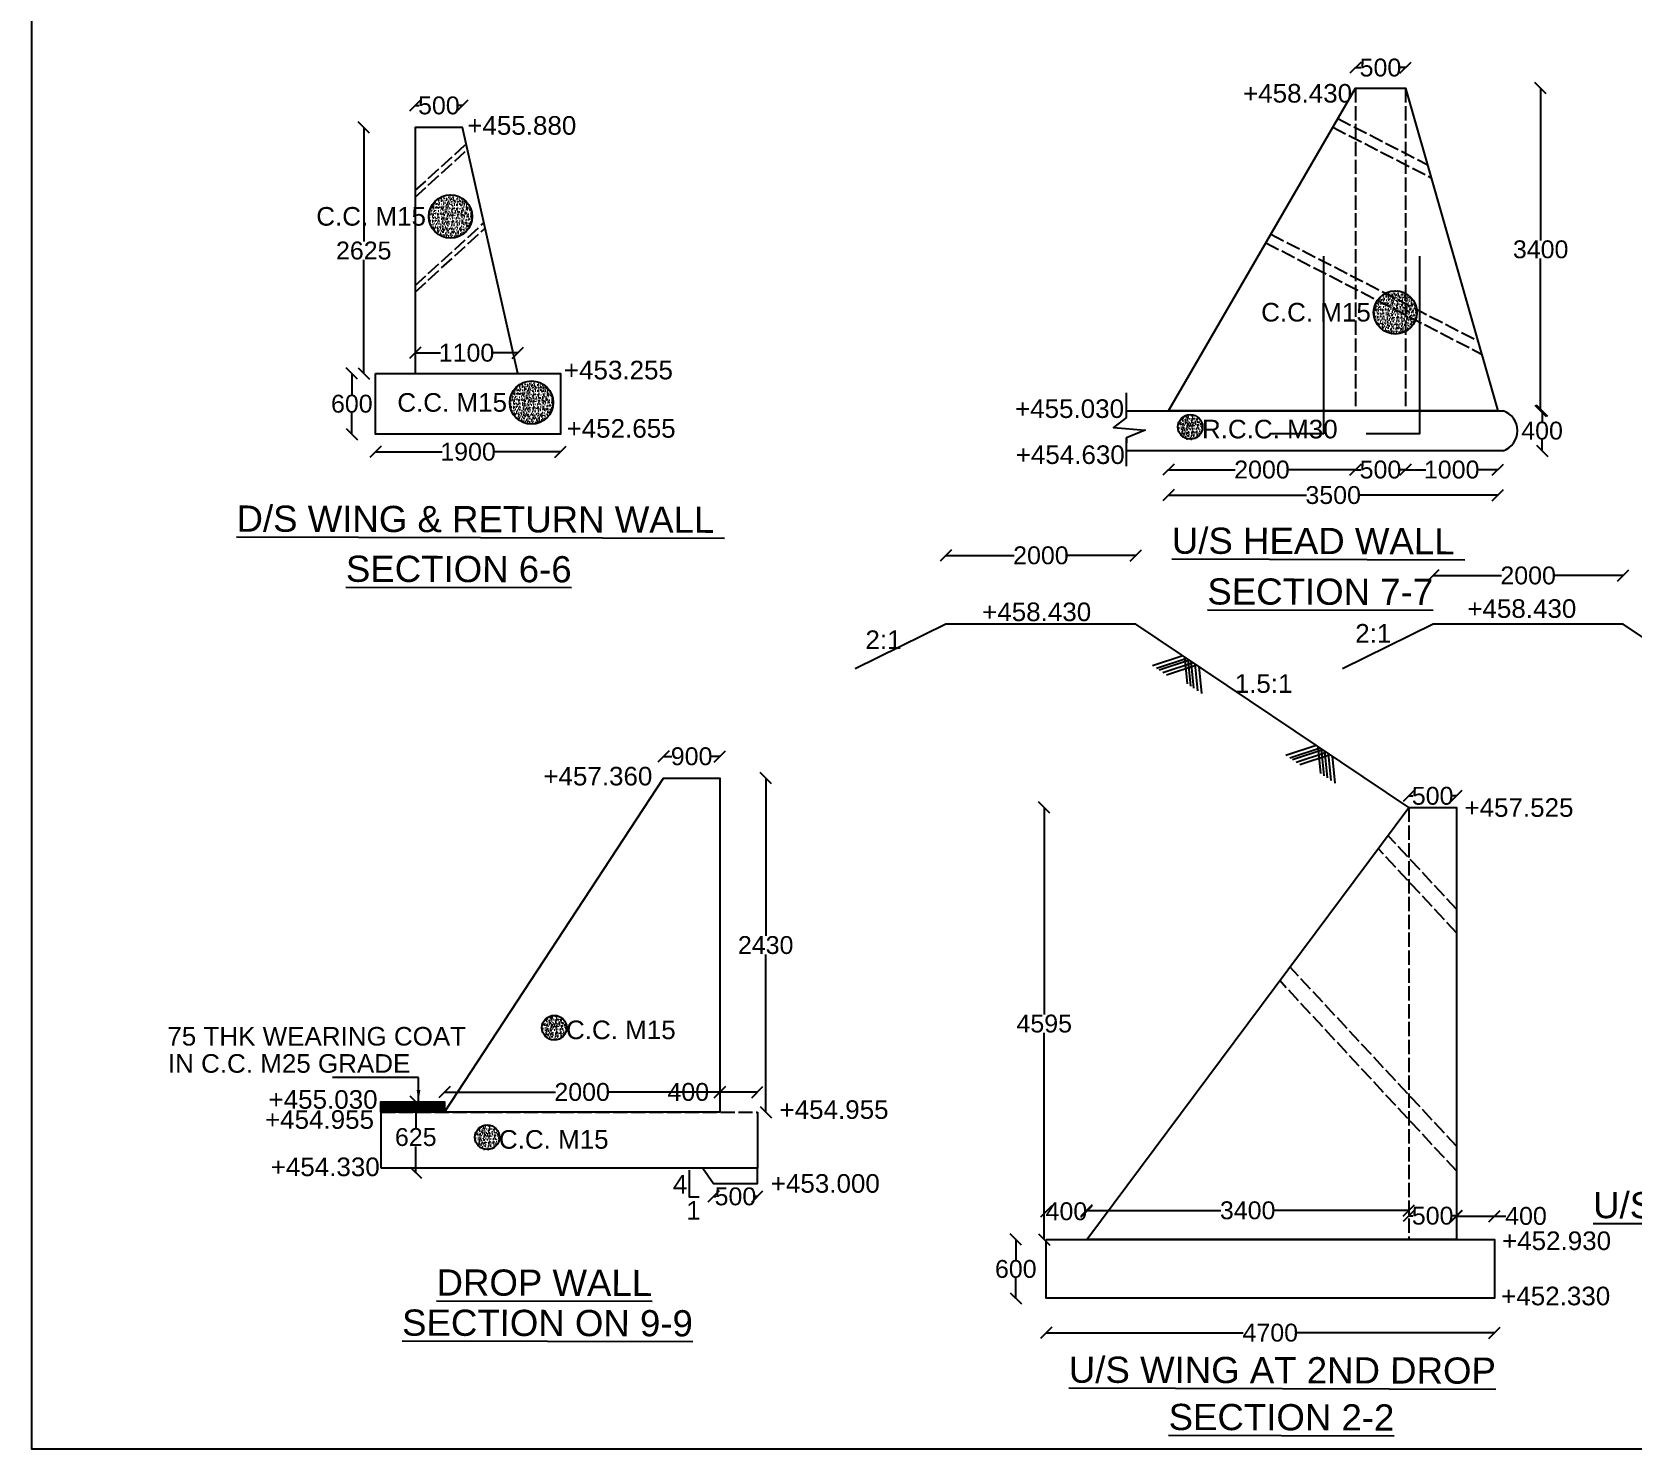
# Model space of a CAD drawing. Header units: millimetres. Extents: x 5124 to 6568637, y 2311 to 91879094.
# Drawn here: x 3721569 to 3734995, y 45938941 to 45950838 of the extents above; entities that cross this region are included whole.
import ezdxf

# ---------------------------------------------------------------- set-up
doc = ezdxf.new("R2010")
doc.units = ezdxf.units.MM
doc.header["$MEASUREMENT"] = 0
doc.linetypes.add('ACAD_ISO02W100', pattern=[15, 12, -3])
for name, color, linetype in [('DIMENSION', 7, 'Continuous'), ('DRAWING', 7, 'Continuous'), ('TEXT', 7, 'Continuous')]:
    doc.layers.add(name, color=color, linetype=linetype)
doc.styles.get("Standard").update_dxf_attribs({"font": 'arial.ttf', "height": 150})
doc.dimstyles.get("Standard").update_dxf_attribs({"dimtxt": 200, "dimasz": 110, "dimexe": 0.18, "dimexo": 0.0625, "dimgap": 0.09, "dimtad": 0, "dimtih": 1, "dimtoh": 1, "dimdec": 0, "dimzin": 0, "dimdsep": 46, "dimtxsty": 'Standard', "dimblk": 'OBLIQUE', "dimcen": 0.09, "dimse1": 1, "dimse2": 1, "dimadec": 0, "dimazin": 0, "dimtfac": 1, "dimtdec": 0, "dimtofl": 0, "dimtmove": 0, "dimatfit": 3, "dimfxl": 1, "dimtolj": 1, "dimtzin": 0, "dimarcsym": 0})

# ---------------------------------------------------------------- blocks, each defined once
blk = doc.blocks.new('_Oblique')
at = {"color": 0, "linetype": 'ByBlock', "lineweight": -2}
blk.add_line((-0.5, -0.5), (0.5, 0.5), dxfattribs=at)
blk = doc.blocks.new('*D87')
at = {"layer": 'Defpoints', "color": 0}
for p in [(3725184, 45950220), (3724785, 45950035), (3725184, 45950035)]:
    blk.add_point(p, dxfattribs=at)
at = {"layer": 'DIMENSION', "color": 0, "lineweight": -2}
for p, q in [((3724785, 45950220), (3724819, 45950220)), ((3725184, 45950220), (3725150, 45950220))]:
    blk.add_line(p, q, dxfattribs=at)
at = {"layer": 'DIMENSION', "color": 0, "lineweight": -2, "xscale": 95, "yscale": 95, "zscale": 95, "rotation": 180}
blk.add_blockref('_Oblique', (3724785, 45950220), dxfattribs=at)
at = {"layer": 'DIMENSION', "color": 0, "lineweight": -2, "xscale": 95, "yscale": 95, "zscale": 95}
blk.add_blockref('_Oblique', (3725184, 45950220), dxfattribs=at)
at = {"layer": 'DIMENSION', "color": 0, "insert": (3724985, 45950220), "char_height": 150, "attachment_point": 5}
blk.add_mtext('\\A1;500', dxfattribs=at)
blk = doc.blocks.new('*D88')
at = {"layer": 'Defpoints', "color": 0}
for p in [(3724785, 45950035), (3724354, 45947970), (3724785, 45947970)]:
    blk.add_point(p, dxfattribs=at)
at = {"layer": 'DIMENSION', "color": 0, "lineweight": -2}
for p, q in [((3724354, 45950035), (3724354, 45949079)), ((3724354, 45947970), (3724354, 45948926))]:
    blk.add_line(p, q, dxfattribs=at)
at = {"layer": 'DIMENSION', "color": 0, "lineweight": -2, "xscale": 95, "yscale": 95, "zscale": 95}
for p, rotation in [((3724354, 45950035), 90), ((3724354, 45947970), 270)]:
    blk.add_blockref('_Oblique', p, dxfattribs=dict(at, rotation=rotation))
at = {"layer": 'DIMENSION', "color": 0, "insert": (3724354, 45949002), "char_height": 150, "attachment_point": 5}
blk.add_mtext('\\A1;2625', dxfattribs=at)
blk = doc.blocks.new('*D89')
at = {"layer": 'Defpoints', "color": 0}
for p in [(3724454, 45947970), (3724254, 45947462), (3724454, 45947462)]:
    blk.add_point(p, dxfattribs=at)
at = {"layer": 'DIMENSION', "color": 0, "lineweight": -2}
for p, q in [((3724254, 45947970), (3724254, 45947793)), ((3724254, 45947462), (3724254, 45947639))]:
    blk.add_line(p, q, dxfattribs=at)
at = {"layer": 'DIMENSION', "color": 0, "lineweight": -2, "xscale": 95, "yscale": 95, "zscale": 95}
for p, rotation in [((3724254, 45947970), 90), ((3724254, 45947462), 270)]:
    blk.add_blockref('_Oblique', p, dxfattribs=dict(at, rotation=rotation))
at = {"layer": 'DIMENSION', "color": 0, "insert": (3724254, 45947716), "char_height": 150, "attachment_point": 5}
blk.add_mtext('\\A1;600', dxfattribs=at)
blk = doc.blocks.new('*D90')
at = {"layer": 'Defpoints', "color": 0}
for p in [(3724454, 45947462), (3726007, 45947462), (3726007, 45947313)]:
    blk.add_point(p, dxfattribs=at)
at = {"layer": 'DIMENSION', "color": 0, "lineweight": -2}
for p, q in [((3724454, 45947313), (3725014, 45947313)), ((3726007, 45947313), (3725447, 45947313))]:
    blk.add_line(p, q, dxfattribs=at)
at = {"layer": 'DIMENSION', "color": 0, "lineweight": -2, "xscale": 95, "yscale": 95, "zscale": 95, "rotation": 180}
blk.add_blockref('_Oblique', (3724454, 45947313), dxfattribs=at)
at = {"layer": 'DIMENSION', "color": 0, "lineweight": -2, "xscale": 95, "yscale": 95, "zscale": 95}
blk.add_blockref('_Oblique', (3726007, 45947313), dxfattribs=at)
at = {"layer": 'DIMENSION', "color": 0, "insert": (3725230, 45947313), "char_height": 150, "attachment_point": 5}
blk.add_mtext('\\A1;1900', dxfattribs=at)
blk = doc.blocks.new('*D91')
at = {"layer": 'Defpoints', "color": 0}
for p in [(3725648, 45948144), (3724785, 45947970), (3725648, 45947970)]:
    blk.add_point(p, dxfattribs=at)
at = {"layer": 'DIMENSION', "color": 0, "lineweight": -2}
for p, q in [((3724785, 45948144), (3725000, 45948144)), ((3725648, 45948144), (3725434, 45948144))]:
    blk.add_line(p, q, dxfattribs=at)
at = {"layer": 'DIMENSION', "color": 0, "lineweight": -2, "xscale": 95, "yscale": 95, "zscale": 95, "rotation": 180}
blk.add_blockref('_Oblique', (3724785, 45948144), dxfattribs=at)
at = {"layer": 'DIMENSION', "color": 0, "lineweight": -2, "xscale": 95, "yscale": 95, "zscale": 95}
blk.add_blockref('_Oblique', (3725648, 45948144), dxfattribs=at)
at = {"layer": 'DIMENSION', "color": 0, "insert": (3725217, 45948144), "char_height": 150, "attachment_point": 5}
blk.add_mtext('\\A1;1100', dxfattribs=at)
blk = doc.blocks.new('*D92')
at = {"layer": 'Defpoints', "color": 0}
for p in [(3731110, 45947658), (3732682, 45947658), (3732682, 45947163)]:
    blk.add_point(p, dxfattribs=at)
at = {"layer": 'DIMENSION', "color": 0, "lineweight": -2}
for p, q in [((3731110, 45947163), (3731671, 45947163)), ((3732682, 45947163), (3732121, 45947163))]:
    blk.add_line(p, q, dxfattribs=at)
at = {"layer": 'DIMENSION', "color": 0, "lineweight": -2, "xscale": 95, "yscale": 95, "zscale": 95, "rotation": 180}
blk.add_blockref('_Oblique', (3731110, 45947163), dxfattribs=at)
at = {"layer": 'DIMENSION', "color": 0, "lineweight": -2, "xscale": 95, "yscale": 95, "zscale": 95}
blk.add_blockref('_Oblique', (3732682, 45947163), dxfattribs=at)
at = {"layer": 'DIMENSION', "color": 0, "insert": (3731896, 45947163), "char_height": 150, "attachment_point": 5}
blk.add_mtext('\\A1;2000', dxfattribs=at)
blk = doc.blocks.new('*D93')
at = {"layer": 'Defpoints', "color": 0}
for p in [(3732682, 45947658), (3733100, 45947658), (3733100, 45947163)]:
    blk.add_point(p, dxfattribs=at)
at = {"layer": 'DIMENSION', "color": 0, "lineweight": -2}
for p, q in [((3732682, 45947163), (3732726, 45947163)), ((3733100, 45947163), (3733057, 45947163))]:
    blk.add_line(p, q, dxfattribs=at)
at = {"layer": 'DIMENSION', "color": 0, "lineweight": -2, "xscale": 95, "yscale": 95, "zscale": 95, "rotation": 180}
blk.add_blockref('_Oblique', (3732682, 45947163), dxfattribs=at)
at = {"layer": 'DIMENSION', "color": 0, "lineweight": -2, "xscale": 95, "yscale": 95, "zscale": 95}
blk.add_blockref('_Oblique', (3733100, 45947163), dxfattribs=at)
at = {"layer": 'DIMENSION', "color": 0, "insert": (3732891, 45947163), "char_height": 150, "attachment_point": 5}
blk.add_mtext('\\A1;500', dxfattribs=at)
blk = doc.blocks.new('*D94')
at = {"layer": 'Defpoints', "color": 0}
for p in [(3733100, 45947658), (3733877, 45947658), (3733877, 45947163)]:
    blk.add_point(p, dxfattribs=at)
at = {"layer": 'DIMENSION', "color": 0, "lineweight": -2}
for p, q in [((3733100, 45947163), (3733272, 45947163)), ((3733877, 45947163), (3733705, 45947163))]:
    blk.add_line(p, q, dxfattribs=at)
at = {"layer": 'DIMENSION', "color": 0, "lineweight": -2, "xscale": 95, "yscale": 95, "zscale": 95, "rotation": 180}
blk.add_blockref('_Oblique', (3733100, 45947163), dxfattribs=at)
at = {"layer": 'DIMENSION', "color": 0, "lineweight": -2, "xscale": 95, "yscale": 95, "zscale": 95}
blk.add_blockref('_Oblique', (3733877, 45947163), dxfattribs=at)
at = {"layer": 'DIMENSION', "color": 0, "insert": (3733489, 45947163), "char_height": 150, "attachment_point": 5}
blk.add_mtext('\\A1;1000', dxfattribs=at)
blk = doc.blocks.new('*D95')
at = {"layer": 'Defpoints', "color": 0}
for p in [(3731110, 45947658), (3733877, 45947658), (3733877, 45946949)]:
    blk.add_point(p, dxfattribs=at)
at = {"layer": 'DIMENSION', "color": 0, "lineweight": -2}
for p, q in [((3731110, 45946949), (3732270, 45946949)), ((3733877, 45946949), (3732717, 45946949))]:
    blk.add_line(p, q, dxfattribs=at)
at = {"layer": 'DIMENSION', "color": 0, "lineweight": -2, "xscale": 95, "yscale": 95, "zscale": 95, "rotation": 180}
blk.add_blockref('_Oblique', (3731110, 45946949), dxfattribs=at)
at = {"layer": 'DIMENSION', "color": 0, "lineweight": -2, "xscale": 95, "yscale": 95, "zscale": 95}
blk.add_blockref('_Oblique', (3733877, 45946949), dxfattribs=at)
at = {"layer": 'DIMENSION', "color": 0, "insert": (3732494, 45946949), "char_height": 150, "attachment_point": 5}
blk.add_mtext('\\A1;3500', dxfattribs=at)
blk = doc.blocks.new('*D96')
at = {"layer": 'Defpoints', "color": 0}
for p in [(3733920, 45947658), (3733920, 45947321), (3734248, 45947321)]:
    blk.add_point(p, dxfattribs=at)
at = {"layer": 'DIMENSION', "color": 0, "lineweight": -2}
for p, q in [((3734248, 45947658), (3734248, 45947566)), ((3734248, 45947321), (3734248, 45947413))]:
    blk.add_line(p, q, dxfattribs=at)
at = {"layer": 'DIMENSION', "color": 0, "lineweight": -2, "xscale": 95, "yscale": 95, "zscale": 95}
for p, rotation in [((3734248, 45947658), 90), ((3734248, 45947321), 270)]:
    blk.add_blockref('_Oblique', p, dxfattribs=dict(at, rotation=rotation))
at = {"layer": 'DIMENSION', "color": 0, "insert": (3734248, 45947490), "char_height": 150, "attachment_point": 5}
blk.add_mtext('\\A1;400', dxfattribs=at)
blk = doc.blocks.new('*D97')
at = {"layer": 'Defpoints', "color": 0}
for p in [(3733100, 45950365), (3734236, 45950365), (3733920, 45947658)]:
    blk.add_point(p, dxfattribs=at)
at = {"layer": 'DIMENSION', "color": 0, "lineweight": -2}
for p, q in [((3734236, 45950365), (3734236, 45949088)), ((3734236, 45947658), (3734236, 45948935))]:
    blk.add_line(p, q, dxfattribs=at)
at = {"layer": 'DIMENSION', "color": 0, "lineweight": -2, "xscale": 95, "yscale": 95, "zscale": 95}
for p, rotation in [((3734236, 45950365), 90), ((3734236, 45947658), 270)]:
    blk.add_blockref('_Oblique', p, dxfattribs=dict(at, rotation=rotation))
at = {"layer": 'DIMENSION', "color": 0, "insert": (3734236, 45949012), "char_height": 150, "attachment_point": 5}
blk.add_mtext('\\A1;3400', dxfattribs=at)
blk = doc.blocks.new('*D98')
at = {"layer": 'Defpoints', "color": 0}
for p in [(3733100, 45950538), (3732682, 45950365), (3733100, 45950365)]:
    blk.add_point(p, dxfattribs=at)
at = {"layer": 'DIMENSION', "color": 0, "lineweight": -2}
for p, q in [((3732682, 45950538), (3732726, 45950538)), ((3733100, 45950538), (3733057, 45950538))]:
    blk.add_line(p, q, dxfattribs=at)
at = {"layer": 'DIMENSION', "color": 0, "lineweight": -2, "xscale": 95, "yscale": 95, "zscale": 95, "rotation": 180}
blk.add_blockref('_Oblique', (3732682, 45950538), dxfattribs=at)
at = {"layer": 'DIMENSION', "color": 0, "lineweight": -2, "xscale": 95, "yscale": 95, "zscale": 95}
blk.add_blockref('_Oblique', (3733100, 45950538), dxfattribs=at)
at = {"layer": 'DIMENSION', "color": 0, "insert": (3732891, 45950538), "char_height": 150, "attachment_point": 5}
blk.add_mtext('\\A1;500', dxfattribs=at)
blk = doc.blocks.new('*D106')
at = {"layer": 'Defpoints', "color": 0}
for p in [(3726871, 45944756), (3726871, 45944573), (3727343, 45944573)]:
    blk.add_point(p, dxfattribs=at)
at = {"layer": 'DIMENSION', "color": 0, "lineweight": -2}
for p, q in [((3726871, 45944756), (3726941, 45944756)), ((3727343, 45944756), (3727272, 45944756))]:
    blk.add_line(p, q, dxfattribs=at)
at = {"layer": 'DIMENSION', "color": 0, "lineweight": -2, "xscale": 95, "yscale": 95, "zscale": 95, "rotation": 180}
blk.add_blockref('_Oblique', (3726871, 45944756), dxfattribs=at)
at = {"layer": 'DIMENSION', "color": 0, "lineweight": -2, "xscale": 95, "yscale": 95, "zscale": 95}
blk.add_blockref('_Oblique', (3727343, 45944756), dxfattribs=at)
at = {"layer": 'DIMENSION', "color": 0, "insert": (3727107, 45944756), "char_height": 150, "attachment_point": 5}
blk.add_mtext('\\A1;900', dxfattribs=at)
blk = doc.blocks.new('*D107')
at = {"layer": 'Defpoints', "color": 0}
for p in [(3724766, 45941857), (3724791, 45941261), (3724791, 45941261)]:
    blk.add_point(p, dxfattribs=at)
at = {"layer": 'DIMENSION', "color": 0, "lineweight": -2}
for p, q in [((3724791, 45941857), (3724791, 45941635)), ((3724791, 45941261), (3724791, 45941482))]:
    blk.add_line(p, q, dxfattribs=at)
at = {"layer": 'DIMENSION', "color": 0, "lineweight": -2, "xscale": 95, "yscale": 95, "zscale": 95}
for p, rotation in [((3724791, 45941857), 90), ((3724791, 45941261), 270)]:
    blk.add_blockref('_Oblique', p, dxfattribs=dict(at, rotation=rotation))
at = {"layer": 'DIMENSION', "color": 0, "insert": (3724791, 45941559), "char_height": 150, "attachment_point": 5}
blk.add_mtext('\\A1;625', dxfattribs=at)
blk = doc.blocks.new('*D108')
at = {"layer": 'Defpoints', "color": 0}
for p in [(3727343, 45941938), (3725033, 45941769), (3727343, 45941769)]:
    blk.add_point(p, dxfattribs=at)
at = {"layer": 'DIMENSION', "color": 0, "lineweight": -2}
for p, q in [((3725033, 45941938), (3725963, 45941938)), ((3727343, 45941938), (3726413, 45941938))]:
    blk.add_line(p, q, dxfattribs=at)
at = {"layer": 'DIMENSION', "color": 0, "lineweight": -2, "xscale": 95, "yscale": 95, "zscale": 95, "rotation": 180}
blk.add_blockref('_Oblique', (3725033, 45941938), dxfattribs=at)
at = {"layer": 'DIMENSION', "color": 0, "lineweight": -2, "xscale": 95, "yscale": 95, "zscale": 95}
blk.add_blockref('_Oblique', (3727343, 45941938), dxfattribs=at)
at = {"layer": 'DIMENSION', "color": 0, "insert": (3726188, 45941938), "char_height": 150, "attachment_point": 5}
blk.add_mtext('\\A1;2000', dxfattribs=at)
blk = doc.blocks.new('*D109')
at = {"layer": 'Defpoints', "color": 0}
for p in [(3727343, 45941938), (3727343, 45941769), (3727659, 45941769)]:
    blk.add_point(p, dxfattribs=at)
at = {"layer": 'DIMENSION', "color": 0, "lineweight": -2}
for p, q in [((3727343, 45941938), (3727248, 45941938)), ((3727659, 45941938), (3727343, 45941938))]:
    blk.add_line(p, q, dxfattribs=at)
at = {"layer": 'DIMENSION', "color": 0, "lineweight": -2, "xscale": 95, "yscale": 95, "zscale": 95, "rotation": 180}
blk.add_blockref('_Oblique', (3727343, 45941938), dxfattribs=at)
at = {"layer": 'DIMENSION', "color": 0, "lineweight": -2, "xscale": 95, "yscale": 95, "zscale": 95}
blk.add_blockref('_Oblique', (3727659, 45941938), dxfattribs=at)
at = {"layer": 'DIMENSION', "color": 0, "insert": (3727079, 45941938), "char_height": 150, "attachment_point": 5}
blk.add_mtext('\\A1;400', dxfattribs=at)
blk = doc.blocks.new('*D110')
at = {"layer": 'Defpoints', "color": 0}
for p in [(3727291, 45941171), (3727659, 45941171), (3727659, 45941061)]:
    blk.add_point(p, dxfattribs=at)
at = {"layer": 'DIMENSION', "color": 0, "lineweight": -2}
for p, q in [((3727291, 45941061), (3727310, 45941061)), ((3727659, 45941061), (3727641, 45941061))]:
    blk.add_line(p, q, dxfattribs=at)
at = {"layer": 'DIMENSION', "color": 0, "lineweight": -2, "xscale": 95, "yscale": 95, "zscale": 95, "rotation": 180}
blk.add_blockref('_Oblique', (3727291, 45941061), dxfattribs=at)
at = {"layer": 'DIMENSION', "color": 0, "lineweight": -2, "xscale": 95, "yscale": 95, "zscale": 95}
blk.add_blockref('_Oblique', (3727659, 45941061), dxfattribs=at)
at = {"layer": 'DIMENSION', "color": 0, "insert": (3727475, 45941061), "char_height": 150, "attachment_point": 5}
blk.add_mtext('\\A1;500', dxfattribs=at)
blk = doc.blocks.new('*D111')
at = {"layer": 'Defpoints', "color": 0}
for p in [(3727343, 45944573), (3727343, 45941769), (3727729, 45941769)]:
    blk.add_point(p, dxfattribs=at)
at = {"layer": 'DIMENSION', "color": 0, "lineweight": -2}
for p, q in [((3727729, 45944573), (3727729, 45943248)), ((3727729, 45941769), (3727729, 45943094))]:
    blk.add_line(p, q, dxfattribs=at)
at = {"layer": 'DIMENSION', "color": 0, "lineweight": -2, "xscale": 95, "yscale": 95, "zscale": 95}
for p, rotation in [((3727729, 45944573), 90), ((3727729, 45941769), 270)]:
    blk.add_blockref('_Oblique', p, dxfattribs=dict(at, rotation=rotation))
at = {"layer": 'DIMENSION', "color": 0, "insert": (3727729, 45943171), "char_height": 150, "attachment_point": 5}
blk.add_mtext('\\A1;2430', dxfattribs=at)
blk = doc.blocks.new('*D112')
at = {"layer": 'Defpoints', "color": 0}
for p in [(3729829, 45940699), (3730083, 45940699), (3730083, 45940206)]:
    blk.add_point(p, dxfattribs=at)
at = {"layer": 'DIMENSION', "color": 0, "lineweight": -2}
for p, q in [((3729829, 45940699), (3729829, 45940529)), ((3729829, 45940206), (3729829, 45940376))]:
    blk.add_line(p, q, dxfattribs=at)
at = {"layer": 'DIMENSION', "color": 0, "lineweight": -2, "xscale": 95, "yscale": 95, "zscale": 95}
for p, rotation in [((3729829, 45940699), 90), ((3729829, 45940206), 270)]:
    blk.add_blockref('_Oblique', p, dxfattribs=dict(at, rotation=rotation))
at = {"layer": 'DIMENSION', "color": 0, "insert": (3729829, 45940452), "char_height": 150, "attachment_point": 5}
blk.add_mtext('\\A1;600', dxfattribs=at)
blk = doc.blocks.new('*D113')
at = {"layer": 'Defpoints', "color": 0}
for p in [(3730083, 45940936), (3730083, 45940699), (3730424, 45940699)]:
    blk.add_point(p, dxfattribs=at)
at = {"layer": 'DIMENSION', "color": 0, "lineweight": -2}
for p, q in [((3730083, 45940936), (3730085, 45940936)), ((3730424, 45940936), (3730422, 45940936))]:
    blk.add_line(p, q, dxfattribs=at)
at = {"layer": 'DIMENSION', "color": 0, "lineweight": -2, "xscale": 95, "yscale": 95, "zscale": 95, "rotation": 180}
blk.add_blockref('_Oblique', (3730083, 45940936), dxfattribs=at)
at = {"layer": 'DIMENSION', "color": 0, "lineweight": -2, "xscale": 95, "yscale": 95, "zscale": 95}
blk.add_blockref('_Oblique', (3730424, 45940936), dxfattribs=at)
at = {"layer": 'DIMENSION', "color": 0, "insert": (3730254, 45940936), "char_height": 150, "attachment_point": 5}
blk.add_mtext('\\A1;400', dxfattribs=at)
blk = doc.blocks.new('*D114')
at = {"layer": 'Defpoints', "color": 0}
for p in [(3733128, 45940944), (3730424, 45940699), (3733128, 45940699)]:
    blk.add_point(p, dxfattribs=at)
at = {"layer": 'DIMENSION', "color": 0, "lineweight": -2}
for p, q in [((3730424, 45940944), (3731552, 45940944)), ((3733128, 45940944), (3732000, 45940944))]:
    blk.add_line(p, q, dxfattribs=at)
at = {"layer": 'DIMENSION', "color": 0, "lineweight": -2, "xscale": 95, "yscale": 95, "zscale": 95, "rotation": 180}
blk.add_blockref('_Oblique', (3730424, 45940944), dxfattribs=at)
at = {"layer": 'DIMENSION', "color": 0, "lineweight": -2, "xscale": 95, "yscale": 95, "zscale": 95}
blk.add_blockref('_Oblique', (3733128, 45940944), dxfattribs=at)
at = {"layer": 'DIMENSION', "color": 0, "insert": (3731776, 45940944), "char_height": 150, "attachment_point": 5}
blk.add_mtext('\\A1;3400', dxfattribs=at)
blk = doc.blocks.new('*D115')
at = {"layer": 'Defpoints', "color": 0}
for p in [(3733530, 45940899), (3733128, 45940699), (3733530, 45940699)]:
    blk.add_point(p, dxfattribs=at)
at = {"layer": 'DIMENSION', "color": 0, "lineweight": -2}
for p, q in [((3733128, 45940899), (3733163, 45940899)), ((3733530, 45940899), (3733494, 45940899))]:
    blk.add_line(p, q, dxfattribs=at)
at = {"layer": 'DIMENSION', "color": 0, "lineweight": -2, "xscale": 95, "yscale": 95, "zscale": 95, "rotation": 180}
blk.add_blockref('_Oblique', (3733128, 45940899), dxfattribs=at)
at = {"layer": 'DIMENSION', "color": 0, "lineweight": -2, "xscale": 95, "yscale": 95, "zscale": 95}
blk.add_blockref('_Oblique', (3733530, 45940899), dxfattribs=at)
at = {"layer": 'DIMENSION', "color": 0, "insert": (3733329, 45940899), "char_height": 150, "attachment_point": 5}
blk.add_mtext('\\A1;500', dxfattribs=at)
blk = doc.blocks.new('*D116')
at = {"layer": 'Defpoints', "color": 0}
for p in [(3733849, 45940897), (3733530, 45940699), (3733849, 45940699)]:
    blk.add_point(p, dxfattribs=at)
at = {"layer": 'DIMENSION', "color": 0, "lineweight": -2}
for p, q in [((3733530, 45940897), (3733849, 45940897)), ((3733849, 45940897), (3733944, 45940897))]:
    blk.add_line(p, q, dxfattribs=at)
at = {"layer": 'DIMENSION', "color": 0, "lineweight": -2, "xscale": 95, "yscale": 95, "zscale": 95, "rotation": 180}
blk.add_blockref('_Oblique', (3733530, 45940897), dxfattribs=at)
at = {"layer": 'DIMENSION', "color": 0, "lineweight": -2, "xscale": 95, "yscale": 95, "zscale": 95}
blk.add_blockref('_Oblique', (3733849, 45940897), dxfattribs=at)
at = {"layer": 'DIMENSION', "color": 0, "insert": (3734113, 45940897), "char_height": 150, "attachment_point": 5}
blk.add_mtext('\\A1;400', dxfattribs=at)
blk = doc.blocks.new('*D117')
at = {"layer": 'Defpoints', "color": 0}
for p in [(3733530, 45944424), (3733128, 45944326), (3733530, 45944326)]:
    blk.add_point(p, dxfattribs=at)
at = {"layer": 'DIMENSION', "color": 0, "lineweight": -2}
for p, q in [((3733128, 45944424), (3733163, 45944424)), ((3733530, 45944424), (3733494, 45944424))]:
    blk.add_line(p, q, dxfattribs=at)
at = {"layer": 'DIMENSION', "color": 0, "lineweight": -2, "xscale": 95, "yscale": 95, "zscale": 95, "rotation": 180}
blk.add_blockref('_Oblique', (3733128, 45944424), dxfattribs=at)
at = {"layer": 'DIMENSION', "color": 0, "lineweight": -2, "xscale": 95, "yscale": 95, "zscale": 95}
blk.add_blockref('_Oblique', (3733530, 45944424), dxfattribs=at)
at = {"layer": 'DIMENSION', "color": 0, "insert": (3733329, 45944424), "char_height": 150, "attachment_point": 5}
blk.add_mtext('\\A1;500', dxfattribs=at)
blk = doc.blocks.new('*D118')
at = {"layer": 'Defpoints', "color": 0}
for p in [(3730838, 45946443), (3729242, 45945865), (3730838, 45945865)]:
    blk.add_point(p, dxfattribs=at)
at = {"layer": 'DIMENSION', "color": 0, "lineweight": -2}
for p, q in [((3729242, 45946443), (3729815, 45946443)), ((3730838, 45946443), (3730265, 45946443))]:
    blk.add_line(p, q, dxfattribs=at)
at = {"layer": 'DIMENSION', "color": 0, "lineweight": -2, "xscale": 95, "yscale": 95, "zscale": 95, "rotation": 180}
blk.add_blockref('_Oblique', (3729242, 45946443), dxfattribs=at)
at = {"layer": 'DIMENSION', "color": 0, "lineweight": -2, "xscale": 95, "yscale": 95, "zscale": 95}
blk.add_blockref('_Oblique', (3730838, 45946443), dxfattribs=at)
at = {"layer": 'DIMENSION', "color": 0, "insert": (3730040, 45946443), "char_height": 150, "attachment_point": 5}
blk.add_mtext('\\A1;2000', dxfattribs=at)
blk = doc.blocks.new('*D119')
at = {"layer": 'Defpoints', "color": 0}
for p in [(3734929, 45946274), (3733333, 45945865), (3734929, 45945865)]:
    blk.add_point(p, dxfattribs=at)
at = {"layer": 'DIMENSION', "color": 0, "lineweight": -2}
for p, q in [((3733333, 45946274), (3733906, 45946274)), ((3734929, 45946274), (3734356, 45946274))]:
    blk.add_line(p, q, dxfattribs=at)
at = {"layer": 'DIMENSION', "color": 0, "lineweight": -2, "xscale": 95, "yscale": 95, "zscale": 95, "rotation": 180}
blk.add_blockref('_Oblique', (3733333, 45946274), dxfattribs=at)
at = {"layer": 'DIMENSION', "color": 0, "lineweight": -2, "xscale": 95, "yscale": 95, "zscale": 95}
blk.add_blockref('_Oblique', (3734929, 45946274), dxfattribs=at)
at = {"layer": 'DIMENSION', "color": 0, "insert": (3734131, 45946274), "char_height": 150, "attachment_point": 5}
blk.add_mtext('\\A1;2000', dxfattribs=at)
blk = doc.blocks.new('*D127')
at = {"layer": 'Defpoints', "color": 0}
for p in [(3730068, 45944326), (3733128, 45944326), (3730083, 45940699)]:
    blk.add_point(p, dxfattribs=at)
at = {"layer": 'DIMENSION', "color": 0, "lineweight": -2}
for p, q in [((3730068, 45944326), (3730068, 45942589)), ((3730068, 45940699), (3730068, 45942436))]:
    blk.add_line(p, q, dxfattribs=at)
at = {"layer": 'DIMENSION', "color": 0, "lineweight": -2, "xscale": 95, "yscale": 95, "zscale": 95}
for p, rotation in [((3730068, 45944326), 90), ((3730068, 45940699), 270)]:
    blk.add_blockref('_Oblique', p, dxfattribs=dict(at, rotation=rotation))
at = {"layer": 'DIMENSION', "color": 0, "insert": (3730068, 45942512), "char_height": 150, "attachment_point": 5}
blk.add_mtext('\\A1;4595', dxfattribs=at)
blk = doc.blocks.new('*D134')
at = {"layer": 'Defpoints', "color": 0}
for p in [(3730083, 45940206), (3733849, 45940206), (3733849, 45939917)]:
    blk.add_point(p, dxfattribs=at)
at = {"layer": 'DIMENSION', "color": 0, "lineweight": -2}
for p, q in [((3730083, 45939917), (3731739, 45939917)), ((3733849, 45939917), (3732193, 45939917))]:
    blk.add_line(p, q, dxfattribs=at)
at = {"layer": 'DIMENSION', "color": 0, "lineweight": -2, "xscale": 95, "yscale": 95, "zscale": 95, "rotation": 180}
blk.add_blockref('_Oblique', (3730083, 45939917), dxfattribs=at)
at = {"layer": 'DIMENSION', "color": 0, "lineweight": -2, "xscale": 95, "yscale": 95, "zscale": 95}
blk.add_blockref('_Oblique', (3733849, 45939917), dxfattribs=at)
at = {"layer": 'DIMENSION', "color": 0, "insert": (3731966, 45939917), "char_height": 150, "attachment_point": 5}
blk.add_mtext('\\A1;4700', dxfattribs=at)

msp = doc.modelspace()

# ---------------------------------------------------------------- hatches: boundary and pattern name
at = {"layer": 'DRAWING'}
h = msp.add_hatch(dxfattribs=at)
h.set_pattern_fill('AR-CONC,_O', color=256, scale=7.806132)
h.set_pattern_definition([(50, (1043859.948, 10071751.663), (55.99027325, -4.898514193), [5.85459865, -64.40058511]), (355, (1043859.95, 10071751.663), (-10.8311116, 58.7171073), [4.68367892, -51.520468085]), (100.4514, (1043864.614, 10071751.255), (45.15920324, 53.81855746), [4.97564307, -54.73207546]), (46.1842, (1043859.95, 10071767.275), (83.31023998, -12.92063196), [8.78189797, -96.60087766]), (96.6356, (1043866.89, 10071766.2), (72.96100014, 76.04092224), [7.46346484, -82.09810008]), (351.1842, (1043859.95, 10071767.275), (72.96094078, 76.04097923), [7.02551838, -77.28070213]), (21, (1043867.754, 10071763.37), (46.59534959, -31.42896016), [5.85459865, -64.40058511]), (326, (1043867.754, 10071763.37), (18.99351484, 56.60616629), [4.68367892, -51.520468085]), (71.4514, (1043871.637, 10071760.753), (65.588883515, 25.17715479), [4.97564307, -54.73207546]), (37.5, (1043859.948, 10071751.663), (0.9492143, 25.986132079), [0, -50.895977563, 0, -52.301081238, 0, -51.715621373]), (7.5, (1043859.948, 10071751.663), (20.535554103, 30.788296991), [0, -29.819422437, 0, -49.725057833, 0, -19.710482108]), (327.5, (1043842.54, 10071751.663), (41.670881494, -1.760662954), [0, -19.51532882, 0, -60.88782592, 0, -80.793461315]), (317.5, (1043834.734, 10071751.663), (45.524279432, 7.814326587), [0, -25.369927466, 0, -40.435761315, 0, -57.37506673])])
h.paths.add_polyline_path([(3724900.5, 45949288.5, 1.0000006), (3725264.3, 45949288.5, 1)])
h = msp.add_hatch(dxfattribs=at)
h.set_pattern_fill('AR-CONC,_O', color=256, scale=7.806132)
h.set_pattern_definition([(50, (1051793.36, 10070946.756), (55.99027325, -4.898514193), [5.85459865, -64.40058511]), (355, (1051793.36, 10070946.756), (-10.8311116, 58.7171073), [4.68367892, -51.520468085]), (100.4514, (1051798.026, 10070946.35), (45.15920324, 53.81855746), [4.97564307, -54.73207546]), (46.1842, (1051793.36, 10070962.37), (83.31023998, -12.92063196), [8.78189797, -96.60087766]), (96.6356, (1051800.3, 10070961.29), (72.96100014, 76.04092224), [7.46346484, -82.09810008]), (351.1842, (1051793.36, 10070962.37), (72.96094078, 76.04097923), [7.02551838, -77.28070213]), (21, (1051801.167, 10070958.466), (46.59534959, -31.42896016), [5.85459865, -64.40058511]), (326, (1051801.167, 10070958.466), (18.99351484, 56.60616629), [4.68367892, -51.520468085]), (71.4514, (1051805.05, 10070955.846), (65.588883515, 25.17715479), [4.97564307, -54.73207546]), (37.5, (1051793.36, 10070946.756), (0.9492143, 25.986132079), [0, -50.895977563, 0, -52.301081238, 0, -51.715621373]), (7.5, (1051793.36, 10070946.756), (20.535554103, 30.788296991), [0, -29.819422437, 0, -49.725057833, 0, -19.710482108]), (327.5, (1051775.953, 10070946.756), (41.670881494, -1.760662954), [0, -19.51532882, 0, -60.88782592, 0, -80.793461315]), (317.5, (1051768.147, 10070946.756), (45.524279432, 7.814326587), [0, -25.369927466, 0, -40.435761315, 0, -57.37506673])])
h.paths.add_polyline_path([(3732833.9, 45948483.6, 1.0000006), (3733197.7, 45948483.6, 1)])
h = msp.add_hatch(dxfattribs=at)
h.set_pattern_fill('AR-CONC,_O', color=256, scale=7.806132)
h.set_pattern_definition([(50, (1044540.415, 10070189.264), (55.99027325, -4.898514193), [5.85459865, -64.40058511]), (355, (1044540.415, 10070189.264), (-10.8311116, 58.7171073), [4.68367892, -51.520468085]), (100.4514, (1044545.08, 10070188.855), (45.15920324, 53.81855746), [4.97564307, -54.73207546]), (46.1842, (1044540.415, 10070204.876), (83.31023998, -12.92063196), [8.78189797, -96.60087766]), (96.6356, (1044547.36, 10070203.8), (72.96100014, 76.04092224), [7.46346484, -82.09810008]), (351.1842, (1044540.415, 10070204.88), (72.96094078, 76.04097923), [7.02551838, -77.28070213]), (21, (1044548.22, 10070200.973), (46.59534959, -31.42896016), [5.85459865, -64.40058511]), (326, (1044548.22, 10070200.97), (18.99351484, 56.60616629), [4.68367892, -51.520468085]), (71.4514, (1044552.104, 10070198.354), (65.588883515, 25.17715479), [4.97564307, -54.73207546]), (37.5, (1044540.415, 10070189.264), (0.9492143, 25.986132079), [0, -50.895977563, 0, -52.301081238, 0, -51.715621373]), (7.5, (1044540.415, 10070189.264), (20.535554103, 30.788296991), [0, -29.819422437, 0, -49.725057833, 0, -19.710482108]), (327.5, (1044523.008, 10070189.264), (41.670881494, -1.760662954), [0, -19.51532882, 0, -60.88782592, 0, -80.793461315]), (317.5, (1044515.2, 10070189.264), (45.524279432, 7.814326587), [0, -25.369927466, 0, -40.435761315, 0, -57.37506673])])
h.paths.add_polyline_path([(3725580.9, 45947726.1, 1.0000006), (3725944.7, 45947726.1, 1)])
h = msp.add_hatch(dxfattribs=at)
h.set_pattern_fill('AR-CONC,_O', color=256, scale=7.806132)
h.set_pattern_definition([(50, (1050071.914, 10069984.923), (55.99027325, -4.898514193), [5.85459865, -64.40058511]), (355, (1050071.914, 10069984.92), (-10.8311116, 58.7171073), [4.68367892, -51.520468085]), (100.4514, (1050076.58, 10069984.515), (45.15920324, 53.81855746), [4.97564307, -54.73207546]), (46.1842, (1050071.914, 10070000.535), (83.31023998, -12.92063196), [8.78189797, -96.60087766]), (96.6356, (1050078.86, 10069999.46), (72.96100014, 76.04092224), [7.46346484, -82.09810008]), (351.1842, (1050071.91, 10070000.535), (72.96094078, 76.04097923), [7.02551838, -77.28070213]), (21, (1050079.72, 10069996.63), (46.59534959, -31.42896016), [5.85459865, -64.40058511]), (326, (1050079.72, 10069996.63), (18.99351484, 56.60616629), [4.68367892, -51.520468085]), (71.4514, (1050083.603, 10069994.013), (65.588883515, 25.17715479), [4.97564307, -54.73207546]), (37.5, (1050071.914, 10069984.923), (0.9492143, 25.986132079), [0, -50.895977563, 0, -52.301081238, 0, -51.715621373]), (7.5, (1050071.914, 10069984.923), (20.535554103, 30.788296991), [0, -29.819422437, 0, -49.725057833, 0, -19.710482108]), (327.5, (1050054.507, 10069984.923), (41.670881494, -1.760662954), [0, -19.51532882, 0, -60.88782592, 0, -80.793461315]), (317.5, (1050046.7, 10069984.923), (45.524279432, 7.814326587), [0, -25.369927466, 0, -40.435761315, 0, -57.37506673])])
h.paths.add_polyline_path([(3731190.9, 45947521.8, 1), (3731397.7, 45947521.8, 1.0000013)])
h = msp.add_hatch(dxfattribs=at)
h.set_pattern_fill('AR-CONC,_O', color=256, scale=7.806132)
h.set_pattern_definition([(50, (1044731.797, 10064941.16), (55.99027325, -4.898514193), [5.85459865, -64.40058511]), (355, (1044731.797, 10064941.16), (-10.8311116, 58.7171073), [4.68367892, -51.520468085]), (100.4514, (1044736.463, 10064940.75), (45.15920324, 53.81855746), [4.97564307, -54.73207546]), (46.1842, (1044731.8, 10064956.77), (83.31023998, -12.92063196), [8.78189797, -96.60087766]), (96.6356, (1044738.74, 10064955.69), (72.96100014, 76.04092224), [7.46346484, -82.09810008]), (351.1842, (1044731.8, 10064956.77), (72.96094078, 76.04097923), [7.02551838, -77.28070213]), (21, (1044739.603, 10064952.867), (46.59534959, -31.42896016), [5.85459865, -64.40058511]), (326, (1044739.603, 10064952.87), (18.99351484, 56.60616629), [4.68367892, -51.520468085]), (71.4514, (1044743.486, 10064950.25), (65.588883515, 25.17715479), [4.97564307, -54.73207546]), (37.5, (1044731.797, 10064941.158), (0.9492143, 25.986132079), [0, -50.895977563, 0, -52.301081238, 0, -51.715621373]), (7.5, (1044731.797, 10064941.158), (20.535554103, 30.788296991), [0, -29.819422437, 0, -49.725057833, 0, -19.710482108]), (327.5, (1044714.39, 10064941.158), (41.670881494, -1.760662954), [0, -19.51532882, 0, -60.88782592, 0, -80.793461315]), (317.5, (1044706.583, 10064941.16), (45.524279432, 7.814326587), [0, -25.369927466, 0, -40.435761315, 0, -57.37506673])])
h.paths.add_polyline_path([(3725850.8, 45942478, 1), (3726057.6, 45942478, 1.0000013)])
h = msp.add_hatch(dxfattribs=at)
h.set_pattern_fill('ANSI31', color=256, style=0)
h.set_pattern_definition([(45, (0, 0), (-0.08838834764832, 0.08838834764832), [])])
h.paths.add_polyline_path([(3725033.4, 45941856.6), (3724498.4, 45941856.6), (3724498.4, 45941768.8), (3725033.4, 45941768.8)])
h = msp.add_hatch(dxfattribs=at)
h.set_pattern_fill('AR-CONC,_O', color=256, scale=7.806132)
h.set_pattern_definition([(50, (1044168.45, 10064021.457), (55.99027325, -4.898514193), [5.85459865, -64.40058511]), (355, (1044168.45, 10064021.457), (-10.8311116, 58.7171073), [4.68367892, -51.520468085]), (100.4514, (1044173.115, 10064021.05), (45.15920324, 53.81855746), [4.97564307, -54.73207546]), (46.1842, (1044168.45, 10064037.07), (83.31023998, -12.92063196), [8.78189797, -96.60087766]), (96.6356, (1044175.39, 10064035.99), (72.96100014, 76.04092224), [7.46346484, -82.09810008]), (351.1842, (1044168.45, 10064037.07), (72.96094078, 76.04097923), [7.02551838, -77.28070213]), (21, (1044176.255, 10064033.166), (46.59534959, -31.42896016), [5.85459865, -64.40058511]), (326, (1044176.255, 10064033.166), (18.99351484, 56.60616629), [4.68367892, -51.520468085]), (71.4514, (1044180.14, 10064030.547), (65.588883515, 25.17715479), [4.97564307, -54.73207546]), (37.5, (1044168.45, 10064021.457), (0.9492143, 25.986132079), [0, -50.895977563, 0, -52.301081238, 0, -51.715621373]), (7.5, (1044168.45, 10064021.457), (20.535554103, 30.788296991), [0, -29.819422437, 0, -49.725057833, 0, -19.710482108]), (327.5, (1044151.042, 10064021.457), (41.670881494, -1.760662954), [0, -19.51532882, 0, -60.88782592, 0, -80.793461315]), (317.5, (1044143.235, 10064021.457), (45.524279432, 7.814326587), [0, -25.369927466, 0, -40.435761315, 0, -57.37506673])])
h.paths.add_polyline_path([(3725287.5, 45941558.3, 1), (3725494.3, 45941558.3, 1.0000013)])

# ---------------------------------------------------------------- linework, layer by layer
at = {"layer": 'DIMENSION'}
msp.add_lwpolyline([(3727086.1, 45941282.2), (3727086.1, 45941057), (3727170.6, 45941057)], dxfattribs=at)
at = {"layer": 'DRAWING'}
for p, q in [((3730758.5, 45947602.3), (3730758.5, 45947808.7)), ((3730758.5, 45947657.9), (3733920, 45947657.9)), ((3730758.5, 45947192.7), (3730758.5, 45947430.2)), ((3733920, 45947321.5), (3730758.5, 45947321.5)), ((3724499.6, 45941300), (3724499.6, 45941768.8)), ((3727659.3, 45941768.8), (3727659.3, 45941300)), ((3727659.3, 45941300), (3724499.6, 45941300))]:
    msp.add_line(p, q, dxfattribs=at)
at = {"layer": 'DRAWING', "linetype": 'ACAD_ISO02W100', "ltscale": 10}
msp.add_line((3724499.6, 45941768.8), (3727659.3, 45941768.8), dxfattribs=at)
at = {"layer": 'DRAWING'}
for points in [[(3721568.5, 45959059.4), (3752799.6, 45959059.4), (3752799.6, 45938941), (3721568.5, 45938941)], [(3733876.9, 45947657.9), (3731110.2, 45947657.9), (3732682, 45950365.5), (3733100.2, 45950365.5)], [(3724785.4, 45947970.2), (3725648.3, 45947970.2), (3725184.3, 45950034.8), (3724785.4, 45950034.8)], [(3724454.1, 45947970.2), (3726006.6, 45947970.2), (3726006.6, 45947461.7), (3724454.1, 45947461.7)], [(3727343, 45941768.8), (3725033.4, 45941768.8), (3726870.5, 45944572.9), (3727343, 45944572.9)], [(3733529.7, 45940698.7), (3730424.2, 45940698.7), (3733127.9, 45944326.1), (3733529.7, 45944326.1)], [(3725033.4, 45941768.8), (3724498.4, 45941768.8), (3724498.4, 45941856.6), (3725033.4, 45941856.6)], [(3727659.3, 45941300), (3727200.2, 45941300), (3727290.9, 45941171.4), (3727659.3, 45941171.4)], [(3730083, 45940698.7), (3733849.1, 45940698.7), (3733849.1, 45940206.1), (3730083, 45940206.1)]]:
    msp.add_lwpolyline(points, close=True, dxfattribs=at)
at = {"layer": 'DRAWING', "linetype": 'ACAD_ISO02W100', "ltscale": 10}
for points in [[(3732682, 45950365.5), (3732682, 45947657.9)], [(3733100.2, 45950365.5), (3733100.2, 45947657.9)], [(3732492.1, 45950038.3), (3733315.8, 45949613.8)], [(3732534.1, 45950110.7), (3733284.1, 45949724.2)], [(3724785.4, 45949505.5), (3725215.3, 45949896.8)], [(3724785.4, 45949450.2), (3725225.7, 45949850.8)], [(3724785.4, 45948709.7), (3725363.8, 45949236)], [(3724785.4, 45948654.3), (3725374.2, 45949190.1)], [(3731928.6, 45949067.6), (3733740.4, 45948134)], [(3731970.6, 45949140), (3733708.7, 45948244.3)], [(3733127.9, 45944326.1), (3733127.9, 45940698.7)], [(3733529.7, 45943472.9), (3732953.8, 45944092.4)], [(3733529.7, 45943274.6), (3732871.8, 45943982.4)], [(3733529.7, 45941483.1), (3732130.7, 45942988.2)], [(3733529.7, 45941275.8), (3732045, 45942873.1)]]:
    msp.add_lwpolyline(points, dxfattribs=at)
at = {"layer": 'DRAWING'}
for points in [[(3732412.8, 45948956.8), (3732412.8, 45947463.9), (3731966.6, 45947463.9)], [(3733218, 45948956.8), (3733218, 45947463.9), (3732771.8, 45947463.9)], [(3733127.9, 45944326.1), (3730837.9, 45945865), (3729242.4, 45945865), (3728481.3, 45945489.6)], [(3737219, 45944326.1), (3734929, 45945865), (3733333.4, 45945865), (3732572.4, 45945489.6)], [(3731232.6, 45945599.8), (3730977.4, 45945515.4)], [(3731265.5, 45945577.7), (3731010.3, 45945493.3)], [(3731287.6, 45945562.8), (3731032.4, 45945478.4)], [(3731246.4, 45945590.5), (3731268.7, 45945363.9)], [(3731273.9, 45945572), (3731296.3, 45945345.3)], [(3731318.8, 45945541.9), (3731063.5, 45945457.5)], [(3731349.1, 45945521.5), (3731093.8, 45945437.1)], [(3731300.1, 45945554.4), (3731322.4, 45945327.8)], [(3731331.1, 45945533.6), (3731353.5, 45945306.9)], [(3731365.6, 45945510.4), (3731387.9, 45945283.7)], [(3732352.5, 45944847.2), (3732097.3, 45944762.8)], [(3732385.5, 45944825), (3732130.2, 45944740.7)], [(3732407.6, 45944810.2), (3732152.4, 45944725.8)], [(3732438.7, 45944789.3), (3732183.5, 45944704.9)], [(3732469, 45944768.9), (3732213.8, 45944684.5)], [(3732366.3, 45944837.9), (3732388.6, 45944611.2)], [(3732393.9, 45944819.4), (3732416.2, 45944592.7)], [(3732420, 45944801.8), (3732442.3, 45944575.2)], [(3732451.1, 45944780.9), (3732473.4, 45944554.3)], [(3732485.6, 45944757.8), (3732507.9, 45944531.1)]]:
    msp.add_lwpolyline(points, dxfattribs=at)
at = {"layer": 'DRAWING', "linetype": 'Continuous'}
msp.add_lwpolyline([(3730758.5, 45947602.3), (3730758.5, 45947602.3), (3730650.5, 45947517.6), (3730915.1, 45947493.5), (3730758.5, 45947430.2), (3730758.5, 45947388)], dxfattribs=at)
at = {"layer": 'DRAWING'}
for centre, radius in [((3725082.4, 45949288.5), 181.9), ((3733015.8, 45948483.6), 181.9), ((3725762.8, 45947726.1), 181.9), ((3731294.3, 45947521.8), 103.4), ((3725954.2, 45942478), 103.4), ((3725390.9, 45941558.3), 103.4)]:
    msp.add_circle(centre, radius, dxfattribs=at)
msp.add_arc((3733863.5, 45947489.7), 177.5, 288.55865, 71.44135, dxfattribs=at)

# ---------------------------------------------------------------- texts
at = {"layer": 'TEXT'}
for s, height, p in [('+458.430', 156.12, (3731737.2, 45950244.8)), ('+455.880', 156.12, (3725223.2, 45949974.9)), (' C.C. M15  ', 156.123, (3723895.1, 45949211.7)), (' C.C. M15  ', 156.123, (3731828.5, 45948406.8)), ('+453.255', 156.12, (3726034.7, 45947921.2)), (' C.C. M15  ', 156.123, (3724575.5, 45947649.3)), ('+455.030', 156.12, (3729822.5, 45947597.1)), ('+452.655', 156.12, (3726057.2, 45947431.2)), (' R.C.C. M30', 156.123, (3731331.9, 45947425.7)), ('+454.630', 156.12, (3729828.6, 45947210.8)), ('+458.430', 156.12, (3729546.6, 45945891.4)), ('+458.430', 156.12, (3733620, 45945918.8)), ('2:1', 156.12, (3732679.3, 45945711.1)), ('2:1', 156.12, (3728566.4, 45945657.3)), ('1.5:1', 156.12, (3731667, 45945289.3)), ('+457.360', 156.12, (3725861.9, 45944512)), ('+457.525', 156.12, (3733596.2, 45944248.4)), ('75 THK WEARING COAT ', 156.123, (3722705.3, 45942328.1)), (' C.C. M15  ', 156.123, (3725991.8, 45942381.9)), ('IN C.C. M25 GRADE', 156.123, (3722709.6, 45942099.9)), ('+455.030', 156.12, (3723554.8, 45941797.7)), ('+454.955', 156.12, (3727845.2, 45941712.5)), ('+454.955', 156.12, (3723524.7, 45941629.1)), (' C.C. M15  ', 156.123, (3725428.5, 45941462.2)), ('+454.330', 156.12, (3723572.9, 45941231.9)), ('4', 156.1, (3726949.7, 45941085.5)), ('+453.000', 156.12, (3727771.8, 45941092.6)), ('1', 156.1, (3727062.6, 45940866.7)), ('+452.930', 156.12, (3733911.6, 45940611.4)), ('+452.330', 156.12, (3733904.5, 45940147.6))]:
    msp.add_text(s, height=height, dxfattribs=at).set_placement(p)
for s, p in [('%%UD/S WING & RETURN WALL ', (3723285.8, 45946642.4)), ('%%UU/S HEAD WALL ', (3731139.2, 45946457.3)), ('%%USECTION 6-6', (3724204.2, 45946221.5)), ('%%USECTION 7-7', (3731437.6, 45946031.1)), ('%%UU/S WING AT 1ST DROP', (3734676.3, 45940879.2)), ('%%UDROP WALL', (3724965.3, 45940229.4)), ('%%USECTION ON 9-9', (3724675.8, 45939892.4)), ('%%UU/S WING AT 2ND DROP', (3730274.5, 45939497.4)), ('%%USECTION 2-2', (3731112, 45939100.5))]:
    msp.add_text(s, height=220, rotation=359.8588, dxfattribs=at).set_placement(p)

# ---------------------------------------------------------------- dimensions: what is measured, and where the dimension line sits
at = {"layer": 'DIMENSION'}
for base, p1, p2, text, picture, middle in [((3733100.2, 45950537.9), (3732682, 45950365.5), (3733100.2, 45950365.5), '500', '*D98', (3732891.1, 45950537.9)), ((3725184.3, 45950220), (3724785.4, 45950034.8), (3725184.3, 45950034.8), '500', '*D87', (3724984.9, 45950220)), ((3725648.3, 45948143.9), (3724785.4, 45947970.2), (3725648.3, 45947970.2), '1100', '*D91', (3725216.9, 45948143.9)), ((3732682, 45947163.1), (3731110.2, 45947657.9), (3732682, 45947657.9), '2000', '*D92', (3731896.1, 45947163.1)), ((3733876.9, 45946948.8), (3731110.2, 45947657.9), (3733876.9, 45947657.9), '3500', '*D95', (3732493.6, 45946948.8)), ((3733100.2, 45947162.8), (3732682, 45947657.9), (3733100.2, 45947657.9), '500', '*D93', (3732891.1, 45947162.8)), ((3733876.9, 45947162.8), (3733100.2, 45947657.9), (3733876.9, 45947657.9), '1000', '*D94', (3733488.5, 45947162.8)), ((3726006.6, 45947312.9), (3724454.1, 45947461.7), (3726006.6, 45947461.7), '1900', '*D90', (3725230.3, 45947312.9)), ((3730837.9, 45946443), (3729242.4, 45945865), (3730837.9, 45945865), '2000', '*D118', (3730040.2, 45946443)), ((3734929, 45946274.4), (3733333.4, 45945865), (3734929, 45945865), '2000', '*D119', (3734131.2, 45946274.4)), ((3726870.5, 45944756.2), (3727343, 45944572.9), (3726870.5, 45944572.9), '900', '*D106', (3727106.8, 45944756.2)), ((3733529.7, 45944423.6), (3733127.9, 45944326.1), (3733529.7, 45944326.1), '500', '*D117', (3733328.8, 45944423.6)), ((3727343, 45941938), (3725033.4, 45941768.8), (3727343, 45941768.8), '2000', '*D108', (3726188.2, 45941938)), ((3727343, 45941938), (3727659.3, 45941768.8), (3727343, 45941768.8), '400', '*D109', (3727079.5, 45941938)), ((3727659.3, 45941061.1), (3727290.9, 45941171.4), (3727659.3, 45941171.4), '500', '*D110', (3727475.1, 45941061.1)), ((3730083, 45940935.7), (3730424.2, 45940698.7), (3730083, 45940698.7), '400', '*D113', (3730253.6, 45940935.7)), ((3733127.9, 45940944), (3730424.2, 45940698.7), (3733127.9, 45940698.7), '3400', '*D114', (3731776.1, 45940944)), ((3733529.7, 45940899.2), (3733127.9, 45940698.7), (3733529.7, 45940698.7), '500', '*D115', (3733328.8, 45940899.2)), ((3733849.1, 45940897.4), (3733529.7, 45940698.7), (3733849.1, 45940698.7), '400', '*D116', (3734112.6, 45940897.4)), ((3733849.1, 45939917), (3730083, 45940206.1), (3733849.1, 45940206.1), '4700', '*D134', (3731966.1, 45939917))]:
    dim = msp.add_linear_dim(base=base, p1=p1, p2=p2, text=text, dimstyle='Standard', override={"dimasz": 95, "dimfxl": 2000, "dimarcsym": 1}, dxfattribs=at)
    dim.commit()
    dim.dimension.update_dxf_attribs({"geometry": picture, "text_midpoint": middle})
for base, p1, p2, text, picture, middle in [((3734236.2, 45950365.5), (3733920, 45947657.9), (3733100.2, 45950365.5), '3400', '*D97', (3734236.2, 45949011.7)), ((3724353.7, 45947970.2), (3724785.4, 45950034.8), (3724785.4, 45947970.2), '2625', '*D88', (3724353.7, 45949002.5)), ((3724254, 45947461.7), (3724454.1, 45947970.2), (3724454.1, 45947461.7), '600', '*D89', (3724254, 45947715.9)), ((3734247.8, 45947321.5), (3733920, 45947657.9), (3733920, 45947321.5), '400', '*D96', (3734247.8, 45947489.7)), ((3727729.1, 45941768.8), (3727343, 45944572.9), (3727343, 45941768.8), '2430', '*D111', (3727729.1, 45943170.9)), ((3730067.5, 45944326.1), (3730083, 45940698.7), (3733127.9, 45944326.1), '4595', '*D127', (3730067.5, 45942512.4)), ((3724791.2, 45941260.5), (3724765.9, 45941856.6), (3724791.2, 45941260.5), '625', '*D107', (3724791.2, 45941558.6)), ((3729829, 45940698.7), (3730083, 45940206.1), (3730083, 45940698.7), '600', '*D112', (3729829, 45940452.4))]:
    dim = msp.add_linear_dim(base=base, p1=p1, p2=p2, angle=90, text=text, dimstyle='Standard', override={"dimasz": 95, "dimfxl": 2000, "dimarcsym": 1}, dxfattribs=at)
    dim.commit()
    dim.dimension.update_dxf_attribs({"geometry": picture, "text_midpoint": middle})

# ---------------------------------------------------------------- leaders
msp.add_leader([(3724814, 45941860.5), (3724814, 45942060.5), (3724091, 45942060.5)], dimstyle='Standard', override={"dimasz": 95, "dimgap": 0.09, "dimtad": 0, "dimfxl": 2000, "dimarcsym": 1}, dxfattribs=at)

doc.saveas('drawing.dxf')
